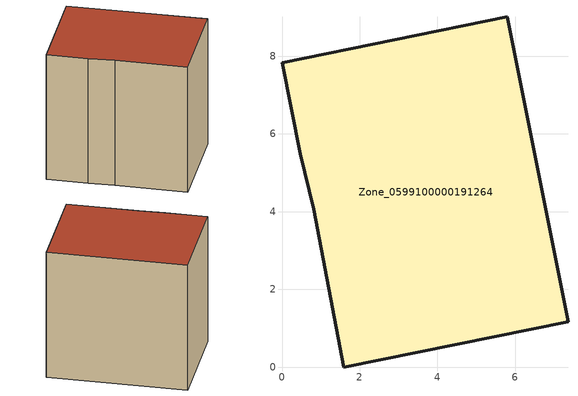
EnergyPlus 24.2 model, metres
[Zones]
Zone_0599100000191264
 floor ground (C_G): 0.81,4.06 0.47,5.5 0,7.83 5.8,9.01 7.36,1.17 1.59,0 z0
 wall outside (C_F): 5.8,9.01 0,7.83 0.47,5.5 0.81,4.06 1.59,0 7.36,1.17 5.8,9.01 z0:7.8
 roof outside (C_R): 0.47,5.5 0.81,4.06 1.59,0 7.36,1.17 5.8,9.01 0,7.83 z7.8
[BUILDING]
Pand.0599100000191264: North Axis=0; Terrain=City; Loads Convergence Tolerance Value=0.04; Temperature Convergence Tolerance Value=0.4; Solar Distribution=FullExterior; Maximum Number of Warmup Days=25; Minimum Number of Warmup Days=1
[Site:Location]
Rotterdam.The.Hague.AP_ZH_NLD Design_Conditions: Latitude=51.96; Longitude=4.45; Time Zone=1; Elevation=-4.5
[SITE:GROUNDTEMPERATURE:BUILDINGSURFACE]
18, 18, 18, 18, 18, 18, 18, 18, 18, 18, 18, 18
[MATERIAL] Thermal Absorptance=0.9; Solar Absorptance=0.7; Visible Absorptance=0.7
Name | Roughness | Thickness | Conductivity | Density | Specific Heat
G.TC.1946 | MediumSmooth | 0.15 | 1 | 540 | 1210
F.TC.1946 | Rough | 0.3 | 0.857143 | 1920 | 840
R.TC.1946 | MediumRough | 0.2 | 0.909091 | 1500 | 1000
[CONSTRUCTION]
C_G: G.TC.1946
C_F: F.TC.1946
C_R: R.TC.1946
[ZONE]
Zone_0599100000191264: Type=1; Multiplier=1; Ceiling Height=Autocalculate; Volume=Autocalculate; Floor Area=autocalculate; Part of Total Floor Area=Yes
[ZONEINFILTRATION:DESIGNFLOWRATE]
Infil_Zone_0599100000191264: Zone or ZoneList or Space or SpaceList=Zone_0599100000191264; Schedule=AlwaysOn; Design Flow Rate Calculation Method=Flow/Area; Flow Rate per Floor Area=0.003; Constant Term Coefficient=1; Temperature Term Coefficient=0; Velocity Term Coefficient=0; Velocity Squared Term Coefficient=0
[HVACTEMPLATE:ZONE:IDEALLOADSAIRSYSTEM]
Zone_0599100000191264: Maximum Heating Supply Air Temperature=50; Minimum Cooling Supply Air Temperature=13; Maximum Heating Supply Air Humidity Ratio=0.0156; Minimum Cooling Supply Air Humidity Ratio=0.0077; Heating Limit=NoLimit; Cooling Limit=NoLimit; Dehumidification Control Type=ConstantSensibleHeatRatio; Cooling Sensible Heat Ratio=0.7; Dehumidification Setpoint=60; Humidification Control Type=None; Humidification Setpoint=30; Outdoor Air Method=None; Outdoor Air Flow Rate per Person=0.00944; Outdoor Air Flow Rate per Zone Floor Area=0; Outdoor Air Flow Rate per Zone=0; Demand Controlled Ventilation Type=None; Outdoor Air Economizer Type=NoEconomizer; Heat Recovery Type=None; Sensible Heat Recovery Effectiveness=0.7; Latent Heat Recovery Effectiveness=0.65
[ZONECONTROL:THERMOSTAT]
ThermostatControl_Zone_0599100000191264: Zone or ZoneList=Zone_0599100000191264; Control Type Schedule=DualSetpointControlType; Control 1=Thermostat_Zone_0599100000191264; Temperature Difference Between Cutout And Setpoint=0
[THERMOSTATSETPOINT:DUALSETPOINT]
Thermostat_Zone_0599100000191264: Heating Setpoint Temperature Schedule=HeatingSetpoint_Zone_0599100000191264; Cooling Setpoint Temperature Schedule=CoolingSetpoint_Zone_0599100000191264
[SCHEDULE:COMPACT]
HeatingSetpoint_Zone_0599100000191264: Through: 12/31, For: AllDays, Until: 24:00, 21
CoolingSetpoint_Zone_0599100000191264: Through: 12/31, For: AllDays, Until: 24:00, 24
DualSetpointControlType: Through: 12/31, For: AllDays, Until: 24:00, 4
AlwaysOn: Through: 12/31, For: AllDays, Until: 24:00, 1
